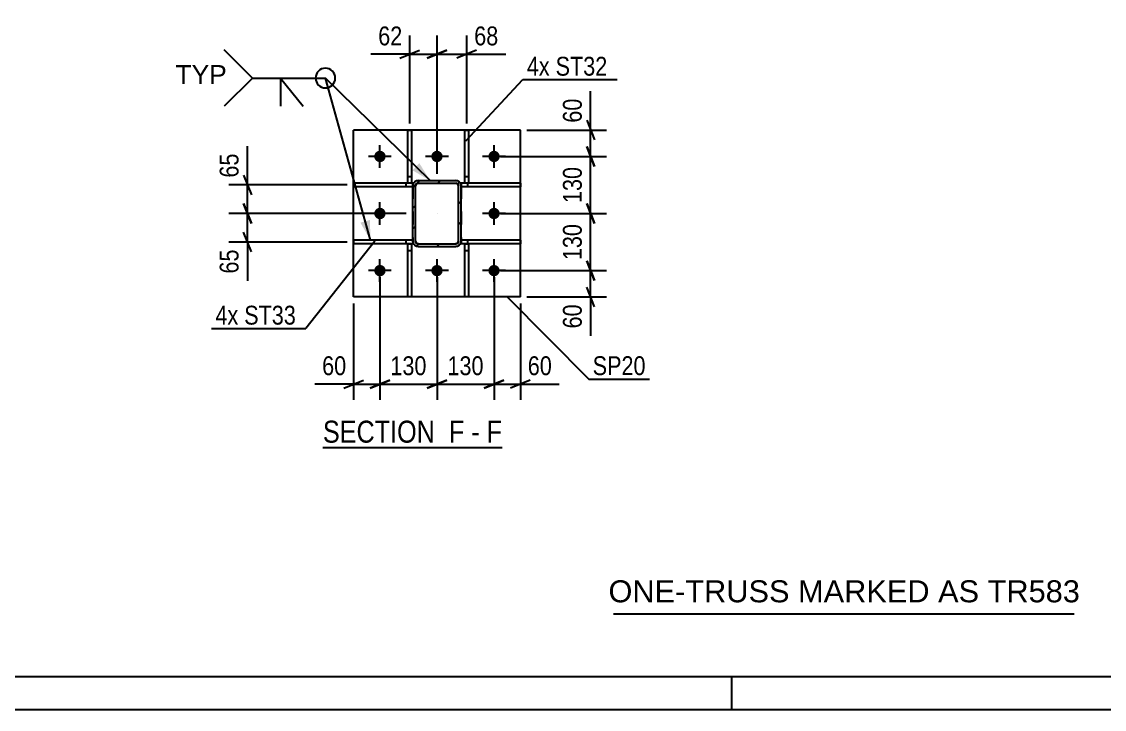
# Model space of a CAD drawing. Header units: millimetres. Extents: x -116 to 725, y -402 to 192.
# Drawn here: x 197.3 to 361.8, y -402.3 to -297.8 of the extents above; entities that cross this region are included whole.
import ezdxf

# ---------------------------------------------------------------- set-up
doc = ezdxf.new("R2010")
doc.units = ezdxf.units.MM
doc.linetypes.add('DXK_LINE_DOT2', pattern=[3.9198, 1.9599, -1.9599])
doc.linetypes.add('DXK_LINE_DOT3', pattern=[5.9187, 2.979, -0.9799, 0.9799, -0.9799])
doc.styles.add('Arial', font='ARIAL.TTF', dxfattribs={"height": 0.2})
doc.styles.add('Arial Narrow', font='ARIALN.TTF', dxfattribs={"height": 0.2})

# ---------------------------------------------------------------- blocks, each defined once
blk = doc.blocks.new('Unknown-203723472-1133')
at = {"color": 5, "linetype": 'Continuous'}
for p, q in [((-110.77, -397.25), (720.23, -397.25)), ((305.23, -402.25), (305.23, -397.25)), ((-115.77, -402.25), (725.23, -402.25))]:
    blk.add_line(p, q, dxfattribs=at)
blk = doc.blocks.new('Unknown-203723472-17 - 3414')
at = {"color": 6, "linetype": 'Continuous'}
blk.add_line((243.1, -362.51), (270.32, -362.51), dxfattribs=at)
at = {"color": 0, "linetype": 'Continuous'}
for points in [[(261.21, -361.76), (261.21, -358.26), (243.1, -358.26), (243.1, -361.76)], [(264.6, -361.76), (264.6, -358.26), (262.26, -358.26), (262.26, -361.76)], [(266.93, -361.76), (266.93, -358.26), (265.65, -358.26), (265.65, -361.76)], [(270.32, -361.76), (270.32, -358.26), (267.98, -358.26), (267.98, -361.76)]]:
    blk.add_wipeout(points, dxfattribs=at)
at = {"color": 7, "linetype": 'Continuous', "style": 'Arial Narrow'}
for s, p in [('SECTION ', (243.1, -361.76)), ('F', (262.26, -361.76)), ('F', (267.98, -361.76)), ('-', (265.65, -361.76))]:
    blk.add_text(s, height=3.34, dxfattribs=at).set_placement(p)
blk = doc.blocks.new('Part-203723472-3430 - 3414')
at = {"color": 2, "linetype": 'Continuous'}
for p, q in [((247.76, -339.63), (247.76, -314.3)), ((273.09, -314.3), (247.76, -314.3)), ((273.09, -339.63), (273.09, -314.3)), ((273.09, -339.63), (247.76, -339.63))]:
    blk.add_line(p, q, dxfattribs=at)
blk = doc.blocks.new('Part-203723472-3490 - 3414')
at = {"color": 2, "linetype": 'Continuous'}
for p, q in [((256.02, -322.36), (256.02, -314.3)), ((256.02, -314.3), (256.55, -314.3)), ((256.55, -314.3), (256.55, -322.36)), ((256.55, -322.36), (256.02, -322.36))]:
    blk.add_line(p, q, dxfattribs=at)
at = {"color": 7, "linetype": 'DXK_LINE_DOT2'}
blk.add_line((256.02, -321.36), (256.55, -321.36), dxfattribs=at)
blk = doc.blocks.new('Part-203723472-3435 - 3414')
at = {"color": 2, "linetype": 'Continuous'}
for p, q in [((273.09, -322.36), (264.09, -322.36)), ((264.09, -322.36), (264.09, -322.76)), ((273.09, -322.36), (273.09, -322.9)), ((273.09, -322.9), (264.09, -322.9))]:
    blk.add_line(p, q, dxfattribs=at)
at = {"color": 7, "linetype": 'DXK_LINE_DOT2'}
for p, q in [((265.09, -322.9), (265.09, -322.36)), ((264.09, -322.76), (264.09, -322.9))]:
    blk.add_line(p, q, dxfattribs=at)
blk = doc.blocks.new('Bolt-203723472-3464 - 3414')
at = {"linetype": 'Continuous'}
for points in [[(250.89, -318.3, -1), (252.63, -318.3, -1)], [(259.56, -318.3, -1), (261.29, -318.3, -1)], [(268.23, -318.3, -1), (269.96, -318.3, -1)], [(250.89, -326.96, -1), (252.63, -326.96, -1)], [(268.23, -326.96, -1), (269.96, -326.96, -1)], [(250.89, -335.63, -1), (252.63, -335.63, -1)], [(259.56, -335.63, -1), (261.29, -335.63, -1)], [(268.23, -335.63, -1), (269.96, -335.63, -1)]]:
    blk.add_hatch(color=1, dxfattribs=at).paths.add_polyline_path(points)
at = {"color": 1, "linetype": 'Continuous'}
for p, q in [((251.76, -320.03), (251.76, -316.56)), ((260.43, -320.03), (260.43, -316.56)), ((269.09, -320.03), (269.09, -316.56)), ((253.49, -318.3), (250.03, -318.3)), ((262.16, -318.3), (258.69, -318.3)), ((270.83, -318.3), (267.36, -318.3)), ((251.76, -328.7), (251.76, -325.23)), ((269.09, -328.7), (269.09, -325.23)), ((253.49, -326.96), (250.03, -326.96)), ((270.83, -326.96), (267.36, -326.96)), ((251.76, -337.36), (251.76, -333.9)), ((260.43, -337.36), (260.43, -333.9)), ((269.09, -337.36), (269.09, -333.9)), ((253.49, -335.63), (250.03, -335.63)), ((262.16, -335.63), (258.69, -335.63)), ((270.83, -335.63), (267.36, -335.63))]:
    blk.add_line(p, q, dxfattribs=at)
blk = doc.blocks.new('Part-203723472-3440 - 3414')
at = {"color": 2, "linetype": 'Continuous'}
for p, q in [((273.09, -331.03), (264.09, -331.03)), ((264.09, -331.16), (264.09, -331.56)), ((264.68, -331.56), (264.09, -331.56)), ((273.09, -331.56), (265.22, -331.56)), ((273.09, -331.03), (273.09, -331.56))]:
    blk.add_line(p, q, dxfattribs=at)
at = {"color": 7, "linetype": 'DXK_LINE_DOT2'}
for p, q in [((264.09, -331.03), (264.09, -331.16)), ((265.22, -331.56), (264.68, -331.56)), ((265.09, -331.56), (265.09, -331.03))]:
    blk.add_line(p, q, dxfattribs=at)
blk = doc.blocks.new('Part-203723472-3485 - 3414')
at = {"color": 2, "linetype": 'Continuous'}
for p, q in [((264.68, -322.36), (264.68, -314.3)), ((264.68, -314.3), (265.22, -314.3)), ((265.22, -314.3), (265.22, -322.36)), ((265.22, -322.36), (264.68, -322.36))]:
    blk.add_line(p, q, dxfattribs=at)
at = {"color": 7, "linetype": 'DXK_LINE_DOT2'}
blk.add_line((264.68, -321.36), (265.22, -321.36), dxfattribs=at)
blk = doc.blocks.new('Part-203723472-3513 - 3414')
at = {"color": 2, "linetype": 'Continuous'}
for p, q in [((264.68, -339.63), (264.68, -331.56)), ((264.68, -331.56), (265.22, -331.56)), ((265.22, -331.56), (265.22, -339.63)), ((265.22, -339.63), (264.68, -339.63))]:
    blk.add_line(p, q, dxfattribs=at)
at = {"color": 7, "linetype": 'DXK_LINE_DOT2'}
blk.add_line((264.68, -332.56), (265.22, -332.56), dxfattribs=at)
blk = doc.blocks.new('Part-203723472-3522 - 3414')
at = {"linetype": 'Continuous'}
h = blk.add_hatch(dxfattribs=at)
h.set_pattern_fill('', scale=0.7, style=0, pattern_type=0)
h.set_pattern_definition([(45, (263.86, -322.1966), (-1.57154, 1.57154), [])])
h.paths.add_polyline_path([(264.03, -322.46), (263.86, -322.2), (263.6, -322.02), (263.29, -321.96), (257.56, -321.96), (257.25, -322.02), (257, -322.2), (256.82, -322.46), (256.76, -322.76), (256.76, -331.16), (256.82, -331.47), (257, -331.73), (257.25, -331.9), (257.56, -331.96), (263.29, -331.96), (263.6, -331.9), (263.86, -331.73), (264.03, -331.47), (264.09, -331.16), (264.09, -322.76)])
h.paths.add_polyline_path([(263.69, -331.16), (263.66, -331.32), (263.58, -331.45), (263.45, -331.53), (263.29, -331.56), (257.56, -331.56), (257.41, -331.53), (257.28, -331.45), (257.19, -331.32), (257.16, -331.16), (257.16, -322.76), (257.19, -322.61), (257.28, -322.48), (257.41, -322.39), (257.56, -322.36), (263.29, -322.36), (263.45, -322.39), (263.58, -322.48), (263.66, -322.61), (263.69, -322.76)])
at = {"color": 7, "linetype": 'DXK_LINE_DOT2'}
for p, q in [((257.25, -322.02), (257.56, -321.96)), ((257.56, -322.36), (257.41, -322.39)), ((257.56, -321.96), (263.29, -321.96)), ((257.56, -322.36), (263.29, -322.36)), ((263.29, -321.96), (263.6, -322.02)), ((263.45, -322.39), (263.29, -322.36)), ((256.76, -322.76), (256.82, -322.46)), ((256.76, -322.76), (256.76, -331.16)), ((257.19, -322.61), (257.16, -322.76)), ((257.16, -331.16), (257.16, -322.76)), ((257.28, -322.48), (257.19, -322.61)), ((257.41, -322.39), (257.28, -322.48)), ((263.58, -322.48), (263.45, -322.39)), ((263.66, -322.61), (263.58, -322.48)), ((263.69, -322.76), (263.66, -322.61)), ((263.69, -331.16), (263.69, -322.76)), ((264.03, -322.46), (264.09, -322.76)), ((264.09, -322.76), (264.09, -331.16)), ((256.82, -331.47), (256.76, -331.16)), ((257.16, -331.16), (257.19, -331.32)), ((257.19, -331.32), (257.28, -331.45)), ((257.56, -331.96), (257.25, -331.9)), ((257.28, -331.45), (257.41, -331.53)), ((257.41, -331.53), (257.56, -331.56)), ((257.56, -331.56), (263.29, -331.56)), ((257.56, -331.96), (263.29, -331.96)), ((263.29, -331.56), (263.45, -331.53)), ((263.6, -331.9), (263.29, -331.96)), ((263.45, -331.53), (263.58, -331.45)), ((263.58, -331.45), (263.66, -331.32)), ((263.66, -331.32), (263.69, -331.16)), ((264.09, -331.16), (264.03, -331.47))]:
    blk.add_line(p, q, dxfattribs=at)
at = {"color": 2, "linetype": 'Continuous'}
for p, q in [((257.56, -321.96), (257.25, -322.02)), ((257.41, -322.39), (257.56, -322.36)), ((257.56, -321.96), (263.29, -321.96)), ((257.56, -322.36), (263.29, -322.36)), ((263.6, -322.02), (263.29, -321.96)), ((263.29, -322.36), (263.45, -322.39)), ((256.82, -322.46), (256.76, -322.76)), ((256.76, -331.16), (256.76, -322.76)), ((257.16, -322.76), (257.19, -322.61)), ((257.16, -331.16), (257.16, -322.76)), ((257.19, -322.61), (257.28, -322.48)), ((257.28, -322.48), (257.41, -322.39)), ((263.45, -322.39), (263.58, -322.48)), ((263.58, -322.48), (263.66, -322.61)), ((263.66, -322.61), (263.69, -322.76)), ((263.69, -331.16), (263.69, -322.76)), ((264.09, -322.76), (264.03, -322.46)), ((264.09, -331.16), (264.09, -322.76)), ((256.76, -331.16), (256.82, -331.47)), ((257.19, -331.32), (257.16, -331.16)), ((257.28, -331.45), (257.19, -331.32)), ((257.25, -331.9), (257.56, -331.96)), ((257.41, -331.53), (257.28, -331.45)), ((257.56, -331.56), (257.41, -331.53)), ((257.56, -331.56), (263.29, -331.56)), ((257.56, -331.96), (263.29, -331.96)), ((263.45, -331.53), (263.29, -331.56)), ((263.29, -331.96), (263.6, -331.9)), ((263.58, -331.45), (263.45, -331.53)), ((263.66, -331.32), (263.58, -331.45)), ((263.69, -331.16), (263.66, -331.32)), ((264.03, -331.47), (264.09, -331.16))]:
    blk.add_line(p, q, dxfattribs=at)
at = {"color": 7, "linetype": 'DXK_LINE_DOT3'}
blk.add_line((260.43, -326.96), (260.43, -326.96), dxfattribs=at)
at = {"color": 7, "linetype": 'DXK_LINE_DOT2'}
for centre, start, end in [((257.56, -322.76), 112.5, 157.5), ((263.29, -322.76), 22.5, 67.5), ((257.56, -331.16), 202.5, 247.5), ((263.29, -331.16), 292.5, 337.5)]:
    blk.add_arc(centre, 0.8, start, end, dxfattribs=at)
at = {"color": 2, "linetype": 'Continuous'}
for centre, start, end in [((257.56, -322.76), 112.5, 157.5), ((263.29, -322.76), 22.5, 67.5), ((257.56, -331.16), 202.5, 247.5), ((263.29, -331.16), 292.5, 337.5)]:
    blk.add_arc(centre, 0.8, start, end, dxfattribs=at)
blk = doc.blocks.new('Part-203723472-3535 - 3414')
at = {"color": 2, "linetype": 'Continuous'}
for p, q in [((256.02, -339.63), (256.02, -331.56)), ((256.02, -331.56), (256.55, -331.56)), ((256.55, -331.56), (256.55, -339.63)), ((256.55, -339.63), (256.02, -339.63))]:
    blk.add_line(p, q, dxfattribs=at)
at = {"color": 7, "linetype": 'DXK_LINE_DOT2'}
blk.add_line((256.02, -332.56), (256.55, -332.56), dxfattribs=at)
blk = doc.blocks.new('Part-203723472-3540 - 3414')
at = {"color": 2, "linetype": 'Continuous'}
for p, q in [((256.76, -331.03), (247.76, -331.03)), ((247.76, -331.03), (247.76, -331.56)), ((256.02, -331.56), (247.76, -331.56)), ((256.76, -331.56), (256.55, -331.56)), ((256.76, -331.16), (256.76, -331.56))]:
    blk.add_line(p, q, dxfattribs=at)
at = {"color": 7, "linetype": 'DXK_LINE_DOT2'}
for p, q in [((255.76, -331.56), (255.76, -331.03)), ((256.55, -331.56), (256.02, -331.56)), ((256.76, -331.16), (256.76, -331.03))]:
    blk.add_line(p, q, dxfattribs=at)
blk = doc.blocks.new('Part-203723472-3545 - 3414')
at = {"color": 2, "linetype": 'Continuous'}
for p, q in [((256.76, -322.36), (247.76, -322.36)), ((247.76, -322.36), (247.76, -322.9)), ((256.76, -322.76), (256.76, -322.36)), ((256.76, -322.9), (247.76, -322.9))]:
    blk.add_line(p, q, dxfattribs=at)
at = {"color": 7, "linetype": 'DXK_LINE_DOT2'}
for p, q in [((255.76, -322.9), (255.76, -322.36)), ((256.76, -322.76), (256.76, -322.9))]:
    blk.add_line(p, q, dxfattribs=at)
blk = doc.blocks.new('StraightDimension-203723472-3673 - 3414')
at = {"color": 7, "linetype": 'Continuous'}
for p, q in [((283.17, -334.13), (284.37, -337.13)), ((270.09, -335.63), (286.17, -335.63)), ((283.77, -339.63), (283.77, -335.63)), ((284.37, -341.13), (283.17, -338.13)), ((274.09, -339.63), (286.17, -339.63))]:
    blk.add_line(p, q, dxfattribs=at)
at = {"color": 0}
blk.add_wipeout([(283.02, -340.15), (278.82, -340.15), (278.82, -345.01), (283.02, -345.01)], dxfattribs=at)
at = {"color": 7, "linetype": 'Continuous'}
blk.add_line((283.77, -339.63), (283.77, -345.54), dxfattribs=at)
blk.add_line((283.77, -339.63), (283.77, -345.54), dxfattribs=at)
at = {"color": 3, "style": 'Arial Narrow'}
blk.add_text('60', height=2.863, rotation=90.0002, dxfattribs=at).set_placement((282.42, -344.41))
blk = doc.blocks.new('StraightDimension-203723472-3701 - 3414')
at = {"color": 7, "linetype": 'Continuous'}
for p, q in [((231.03, -325.46), (232.23, -328.46)), ((255.76, -326.96), (228.78, -326.96)), ((231.63, -331.3), (231.63, -326.96)), ((232.23, -332.8), (231.03, -329.8)), ((246.76, -331.3), (228.78, -331.3))]:
    blk.add_line(p, q, dxfattribs=at)
at = {"color": 0}
blk.add_wipeout([(230.88, -331.82), (226.68, -331.82), (226.68, -336.68), (230.88, -336.68)], dxfattribs=at)
at = {"color": 7, "linetype": 'Continuous'}
blk.add_line((231.63, -331.3), (231.63, -337.2), dxfattribs=at)
blk.add_line((231.63, -331.3), (231.63, -337.2), dxfattribs=at)
at = {"color": 3, "style": 'Arial Narrow'}
blk.add_text('65', height=2.863, rotation=90.0002, dxfattribs=at).set_placement((230.28, -336.08))
blk = doc.blocks.new('StraightDimension-203723472-3634 - 3414')
at = {"color": 7, "linetype": 'Continuous'}
for p, q in [((251.76, -336.63), (251.76, -355.26)), ((247.76, -340.63), (247.76, -355.26)), ((246.26, -353.46), (249.26, -352.26)), ((247.76, -352.86), (251.76, -352.86)), ((253.26, -352.26), (250.26, -353.46))]:
    blk.add_line(p, q, dxfattribs=at)
at = {"color": 0}
blk.add_wipeout([(247.24, -352.11), (247.24, -347.91), (242.38, -347.91), (242.38, -352.11)], dxfattribs=at)
at = {"color": 7, "linetype": 'Continuous'}
blk.add_line((247.76, -352.86), (241.85, -352.86), dxfattribs=at)
blk.add_line((247.76, -352.86), (241.85, -352.86), dxfattribs=at)
at = {"color": 3, "style": 'Arial Narrow'}
blk.add_text('60', height=2.863, dxfattribs=at).set_placement((242.98, -351.51))
blk = doc.blocks.new('StraightDimension-203723472-3644 - 3414')
at = {"color": 7, "linetype": 'Continuous'}
for p, q in [((269.09, -336.63), (269.09, -355.26)), ((273.09, -340.63), (273.09, -355.26)), ((267.59, -353.46), (270.59, -352.26)), ((269.09, -352.86), (273.09, -352.86)), ((274.59, -352.26), (271.59, -353.46))]:
    blk.add_line(p, q, dxfattribs=at)
at = {"color": 0}
blk.add_wipeout([(278.48, -352.11), (278.48, -347.91), (273.62, -347.91), (273.62, -352.11)], dxfattribs=at)
at = {"color": 7, "linetype": 'Continuous'}
blk.add_line((273.09, -352.86), (279, -352.86), dxfattribs=at)
blk.add_line((273.09, -352.86), (279, -352.86), dxfattribs=at)
at = {"color": 3, "style": 'Arial Narrow'}
blk.add_text('60', height=2.863, dxfattribs=at).set_placement((274.22, -351.51))
blk = doc.blocks.new('StraightDimension-203723472-3663 - 3414')
at = {"color": 7, "linetype": 'Continuous'}
for p, q in [((283.17, -312.8), (284.37, -315.8)), ((274.09, -314.3), (286.17, -314.3)), ((283.77, -318.3), (283.77, -314.3)), ((284.37, -319.8), (283.17, -316.8)), ((270.09, -318.3), (286.17, -318.3))]:
    blk.add_line(p, q, dxfattribs=at)
at = {"color": 0}
blk.add_wipeout([(283.02, -308.91), (278.82, -308.91), (278.82, -313.77), (283.02, -313.77)], dxfattribs=at)
at = {"color": 7, "linetype": 'Continuous'}
blk.add_line((283.77, -314.3), (283.77, -308.39), dxfattribs=at)
blk.add_line((283.77, -314.3), (283.77, -308.39), dxfattribs=at)
at = {"color": 3, "style": 'Arial Narrow'}
blk.add_text('60', height=2.863, rotation=90.0002, dxfattribs=at).set_placement((282.42, -313.17))
blk = doc.blocks.new('StraightDimension-203723472-3684 - 3414')
at = {"color": 7, "linetype": 'Continuous'}
for p, q in [((256.28, -313.3), (256.28, -299.93)), ((260.43, -320.96), (260.43, -299.93)), ((254.78, -303.38), (257.78, -302.18)), ((261.93, -302.18), (258.93, -303.38)), ((256.28, -302.78), (260.43, -302.78))]:
    blk.add_line(p, q, dxfattribs=at)
at = {"color": 0}
blk.add_wipeout([(255.76, -302.03), (255.76, -297.83), (250.9, -297.83), (250.9, -302.03)], dxfattribs=at)
at = {"color": 7, "linetype": 'Continuous'}
blk.add_line((256.28, -302.78), (250.38, -302.78), dxfattribs=at)
blk.add_line((256.28, -302.78), (250.38, -302.78), dxfattribs=at)
at = {"color": 3, "style": 'Arial Narrow'}
blk.add_text('62', height=2.863, dxfattribs=at).set_placement((251.5, -301.43))
blk = doc.blocks.new('StraightDimension-203723472-3689 - 3414')
at = {"color": 7, "linetype": 'Continuous'}
for p, q in [((260.43, -320.96), (260.43, -299.93)), ((264.95, -313.3), (264.95, -299.93)), ((258.93, -303.38), (261.93, -302.18)), ((266.45, -302.18), (263.45, -303.38)), ((260.43, -302.78), (264.95, -302.78))]:
    blk.add_line(p, q, dxfattribs=at)
at = {"color": 0}
blk.add_wipeout([(270.33, -302.03), (270.33, -297.83), (265.48, -297.83), (265.48, -302.03)], dxfattribs=at)
at = {"color": 7, "linetype": 'Continuous'}
blk.add_line((264.95, -302.78), (270.86, -302.78), dxfattribs=at)
blk.add_line((264.95, -302.78), (270.86, -302.78), dxfattribs=at)
at = {"color": 3, "style": 'Arial Narrow'}
blk.add_text('68', height=2.863, dxfattribs=at).set_placement((266.08, -301.43))
blk = doc.blocks.new('StraightDimension-203723472-3695 - 3414')
at = {"color": 7, "linetype": 'Continuous'}
for p, q in [((231.03, -321.13), (232.23, -324.13)), ((246.76, -322.63), (228.78, -322.63)), ((231.63, -326.96), (231.63, -322.63)), ((232.23, -328.46), (231.03, -325.46)), ((255.76, -326.96), (228.78, -326.96))]:
    blk.add_line(p, q, dxfattribs=at)
at = {"color": 0}
blk.add_wipeout([(230.88, -317.25), (226.68, -317.25), (226.68, -322.11), (230.88, -322.11)], dxfattribs=at)
at = {"color": 7, "linetype": 'Continuous'}
blk.add_line((231.63, -322.63), (231.63, -316.72), dxfattribs=at)
blk.add_line((231.63, -322.63), (231.63, -316.72), dxfattribs=at)
at = {"color": 3, "style": 'Arial Narrow'}
blk.add_text('65', height=2.863, rotation=90.0002, dxfattribs=at).set_placement((230.28, -321.51))
blk = doc.blocks.new('StraightDimension-203723472-8671 - 3414')
at = {"color": 7, "linetype": 'Continuous'}
for p, q in [((251.76, -336.63), (251.76, -355.26)), ((260.43, -336.63), (260.43, -355.26)), ((250.26, -353.46), (253.26, -352.26)), ((251.76, -352.86), (260.43, -352.86)), ((261.93, -352.26), (258.93, -353.46))]:
    blk.add_line(p, q, dxfattribs=at)
at = {"color": 0}
blk.add_wipeout([(259.44, -352.11), (259.44, -347.91), (252.75, -347.91), (252.75, -352.11)], dxfattribs=at)
at = {"color": 3, "style": 'Arial Narrow'}
blk.add_text('130', height=2.863, dxfattribs=at).set_placement((253.35, -351.51))
blk = doc.blocks.new('StraightDimension-203723472-8673 - 3414')
at = {"color": 7, "linetype": 'Continuous'}
for p, q in [((260.43, -336.63), (260.43, -355.26)), ((269.09, -336.63), (269.09, -355.26)), ((258.93, -353.46), (261.93, -352.26)), ((260.43, -352.86), (269.09, -352.86)), ((270.59, -352.26), (267.59, -353.46))]:
    blk.add_line(p, q, dxfattribs=at)
at = {"color": 0}
blk.add_wipeout([(268.1, -352.11), (268.1, -347.91), (261.42, -347.91), (261.42, -352.11)], dxfattribs=at)
at = {"color": 3, "style": 'Arial Narrow'}
blk.add_text('130', height=2.863, dxfattribs=at).set_placement((262.02, -351.51))
blk = doc.blocks.new('StraightDimension-203723472-8687 - 3414')
at = {"color": 7, "linetype": 'Continuous'}
for p, q in [((283.17, -325.46), (284.37, -328.46)), ((270.09, -326.96), (286.17, -326.96)), ((283.77, -335.63), (283.77, -326.96)), ((284.37, -337.13), (283.17, -334.13)), ((270.09, -335.63), (286.17, -335.63))]:
    blk.add_line(p, q, dxfattribs=at)
at = {"color": 0}
blk.add_wipeout([(283.02, -327.95), (278.82, -327.95), (278.82, -334.64), (283.02, -334.64)], dxfattribs=at)
at = {"color": 3, "style": 'Arial Narrow'}
blk.add_text('130', height=2.863, rotation=90.0002, dxfattribs=at).set_placement((282.42, -334.04))
blk = doc.blocks.new('StraightDimension-203723472-8689 - 3414')
at = {"color": 7, "linetype": 'Continuous'}
for p, q in [((283.17, -316.8), (284.37, -319.8)), ((270.09, -318.3), (286.17, -318.3)), ((283.77, -326.96), (283.77, -318.3)), ((284.37, -328.46), (283.17, -325.46)), ((270.09, -326.96), (286.17, -326.96))]:
    blk.add_line(p, q, dxfattribs=at)
at = {"color": 0}
blk.add_wipeout([(283.02, -319.29), (278.82, -319.29), (278.82, -325.97), (283.02, -325.97)], dxfattribs=at)
at = {"color": 3, "style": 'Arial Narrow'}
blk.add_text('130', height=2.863, rotation=90.0002, dxfattribs=at).set_placement((282.42, -325.37))
blk = doc.blocks.new('Unknown-203723472-19093')
at = {"color": 7, "linetype": 'Continuous'}
blk.add_line((287.23, -387.75), (357.23, -387.75), dxfattribs=at)
at = {"color": 7, "style": 'Arial'}
blk.add_text('ONE-TRUSS MARKED AS TR583', height=3.3428, dxfattribs=at).set_placement((286.48, -386))
blk = doc.blocks.new('Mark-203723472-3426 - 3414')
at = {"color": 0}
blk.add_wipeout([(292.12, -351.5), (292.12, -348.5), (284.08, -348.5), (284.08, -351.5)], dxfattribs=at)
blk.add_wipeout([(292.12, -351.5), (292.12, -348.5), (284.08, -348.5), (284.08, -351.5)], dxfattribs=at)
at = {"color": 30, "linetype": 'Continuous'}
for p, q in [((271.07, -339.63), (283.48, -352.1)), ((283.48, -352.1), (292.72, -352.1))]:
    blk.add_line(p, q, dxfattribs=at)
at = {"color": 3, "style": 'Arial Narrow'}
blk.add_text('SP20', height=2.863, dxfattribs=at).set_placement((284.08, -351.5))
blk = doc.blocks.new('WeldMark-203723472-3707 - 3414')
at = {"linetype": 'Continuous'}
for points in [[(257.75, -319.33), (259.37, -321.96), (256.7, -320.4)], [(250.24, -327.94), (250.32, -331.03), (248.79, -328.34)]]:
    blk.add_hatch(color=30, dxfattribs=at).paths.add_polyline_path(points)
at = {"color": 30, "linetype": 'Continuous'}
for p in [(232.38, -306.39), (259.37, -321.96), (250.32, -331.03)]:
    blk.add_line(p, (243.48, -306.39), dxfattribs=at)
at = {"color": 3, "linetype": 'Continuous'}
for q in [(240.1, -310.68), (236.67, -310.68)]:
    blk.add_line((236.67, -306.39), q, dxfattribs=at)
for start, end in [(90, 270), (270, 90)]:
    blk.add_arc((243.48, -306.39), 1.5, start, end, dxfattribs=at)
at = {"color": 0, "linetype": 'Continuous'}
blk.add_wipeout([(228.48, -307.29), (228.48, -304.29), (220.71, -304.29), (220.71, -307.29)], dxfattribs=at)
blk.add_wipeout([(228.48, -307.29), (228.48, -304.29), (220.71, -304.29), (220.71, -307.29)], dxfattribs=at)
at = {"color": 3, "linetype": 'Continuous'}
for q in [(228.1, -302.11), (228.1, -310.68)]:
    blk.add_line((232.38, -306.39), q, dxfattribs=at)
at = {"color": 3, "linetype": 'Continuous', "style": 'Arial'}
blk.add_text('TYP', height=2.865, dxfattribs=at).set_placement((220.71, -307.29))
blk = doc.blocks.new('MarkSet-203723472-3765 - 3414')
at = {"color": 0}
for points in [[(277.55, -306.03), (277.55, -303.03), (274.07, -303.03), (274.07, -306.03)], [(286.3, -306.03), (286.3, -303.03), (278.45, -303.03), (278.45, -306.03)]]:
    blk.add_wipeout(points, dxfattribs=at)
for points in [[(277.55, -306.03), (277.55, -303.03), (274.07, -303.03), (274.07, -306.03)], [(286.3, -306.03), (286.3, -303.03), (278.45, -303.03), (278.45, -306.03)]]:
    blk.add_wipeout(points, dxfattribs=at)
at = {"color": 30, "linetype": 'Continuous'}
for p, q in [((264.81, -315.93), (273.47, -306.63)), ((273.47, -306.63), (287.8, -306.63))]:
    blk.add_line(p, q, dxfattribs=at)
at = {"color": 3, "style": 'Arial Narrow'}
for s, p in [('4x', (274.07, -306.03)), ('ST32', (278.45, -306.03))]:
    blk.add_text(s, height=2.863, dxfattribs=at).set_placement(p)
blk = doc.blocks.new('MarkSet-203723472-3795 - 3414')
at = {"color": 30, "linetype": 'Continuous'}
blk.add_line((250.98, -331.16), (240.5, -344.43), dxfattribs=at)
at = {"color": 0}
for points in [[(230.24, -343.83), (230.24, -340.83), (226.77, -340.83), (226.77, -343.83)], [(239, -343.83), (239, -340.83), (231.14, -340.83), (231.14, -343.83)]]:
    blk.add_wipeout(points, dxfattribs=at)
for points in [[(230.24, -343.83), (230.24, -340.83), (226.77, -340.83), (226.77, -343.83)], [(239, -343.83), (239, -340.83), (231.14, -340.83), (231.14, -343.83)]]:
    blk.add_wipeout(points, dxfattribs=at)
at = {"color": 30, "linetype": 'Continuous'}
blk.add_line((226.17, -344.43), (240.5, -344.43), dxfattribs=at)
at = {"color": 3, "style": 'Arial Narrow'}
for s, p in [('4x', (226.77, -343.83)), ('ST33', (231.14, -343.83))]:
    blk.add_text(s, height=2.863, dxfattribs=at).set_placement(p)

msp = doc.modelspace()

# ---------------------------------------------------------------- block references
for name in ['Unknown-203723472-1133', 'Part-203723472-3430 - 3414', 'Part-203723472-3490 - 3414', 'Part-203723472-3485 - 3414', 'Bolt-203723472-3464 - 3414', 'Part-203723472-3545 - 3414', 'Part-203723472-3522 - 3414', 'Part-203723472-3435 - 3414', 'Part-203723472-3540 - 3414', 'Part-203723472-3535 - 3414', 'Part-203723472-3440 - 3414', 'Part-203723472-3513 - 3414', 'Unknown-203723472-19093']:
    msp.add_blockref(name, (0, 0))

# ---------------------------------------------------------------- next in the draw order: block references
for name in ['StraightDimension-203723472-3684 - 3414', 'StraightDimension-203723472-3663 - 3414', 'StraightDimension-203723472-3701 - 3414', 'StraightDimension-203723472-3673 - 3414', 'Unknown-203723472-17 - 3414']:
    msp.add_blockref(name, (0, 0))

# ---------------------------------------------------------------- next in the draw order: block references
for name in ['StraightDimension-203723472-3689 - 3414', 'StraightDimension-203723472-3695 - 3414', 'StraightDimension-203723472-3634 - 3414', 'StraightDimension-203723472-3644 - 3414']:
    msp.add_blockref(name, (0, 0))

# ---------------------------------------------------------------- next in the draw order: block references
for name in ['WeldMark-203723472-3707 - 3414', 'MarkSet-203723472-3765 - 3414', 'StraightDimension-203723472-8671 - 3414']:
    msp.add_blockref(name, (0, 0))

# ---------------------------------------------------------------- next in the draw order: block references
for name in ['MarkSet-203723472-3795 - 3414', 'StraightDimension-203723472-8673 - 3414']:
    msp.add_blockref(name, (0, 0))

# ---------------------------------------------------------------- next in the draw order: block references
for name in ['StraightDimension-203723472-8687 - 3414', 'Mark-203723472-3426 - 3414']:
    msp.add_blockref(name, (0, 0))

# ---------------------------------------------------------------- next in the draw order: block references
msp.add_blockref('StraightDimension-203723472-8689 - 3414', (0, 0))

doc.saveas('drawing.dxf')
